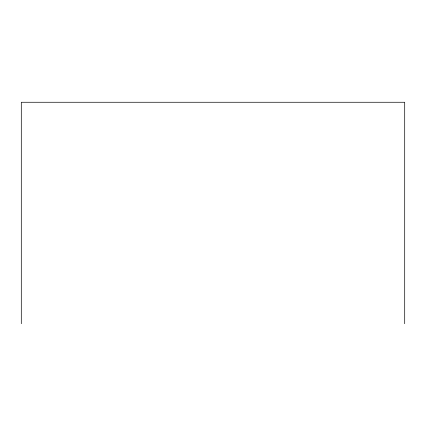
<?xml version="1.0" encoding="UTF-8"?>
<svg xmlns="http://www.w3.org/2000/svg" width="426" height="426" viewBox="0 0 426 426"><rect width="100%" height="100%" fill="white"/><g stroke="black" fill="none" stroke-linecap="round" stroke-linejoin="round"><path stroke-width="0.64" d="M404.7 323.733L404.7 102.267L21.3 102.267L21.3 323.733"/></g></svg>
